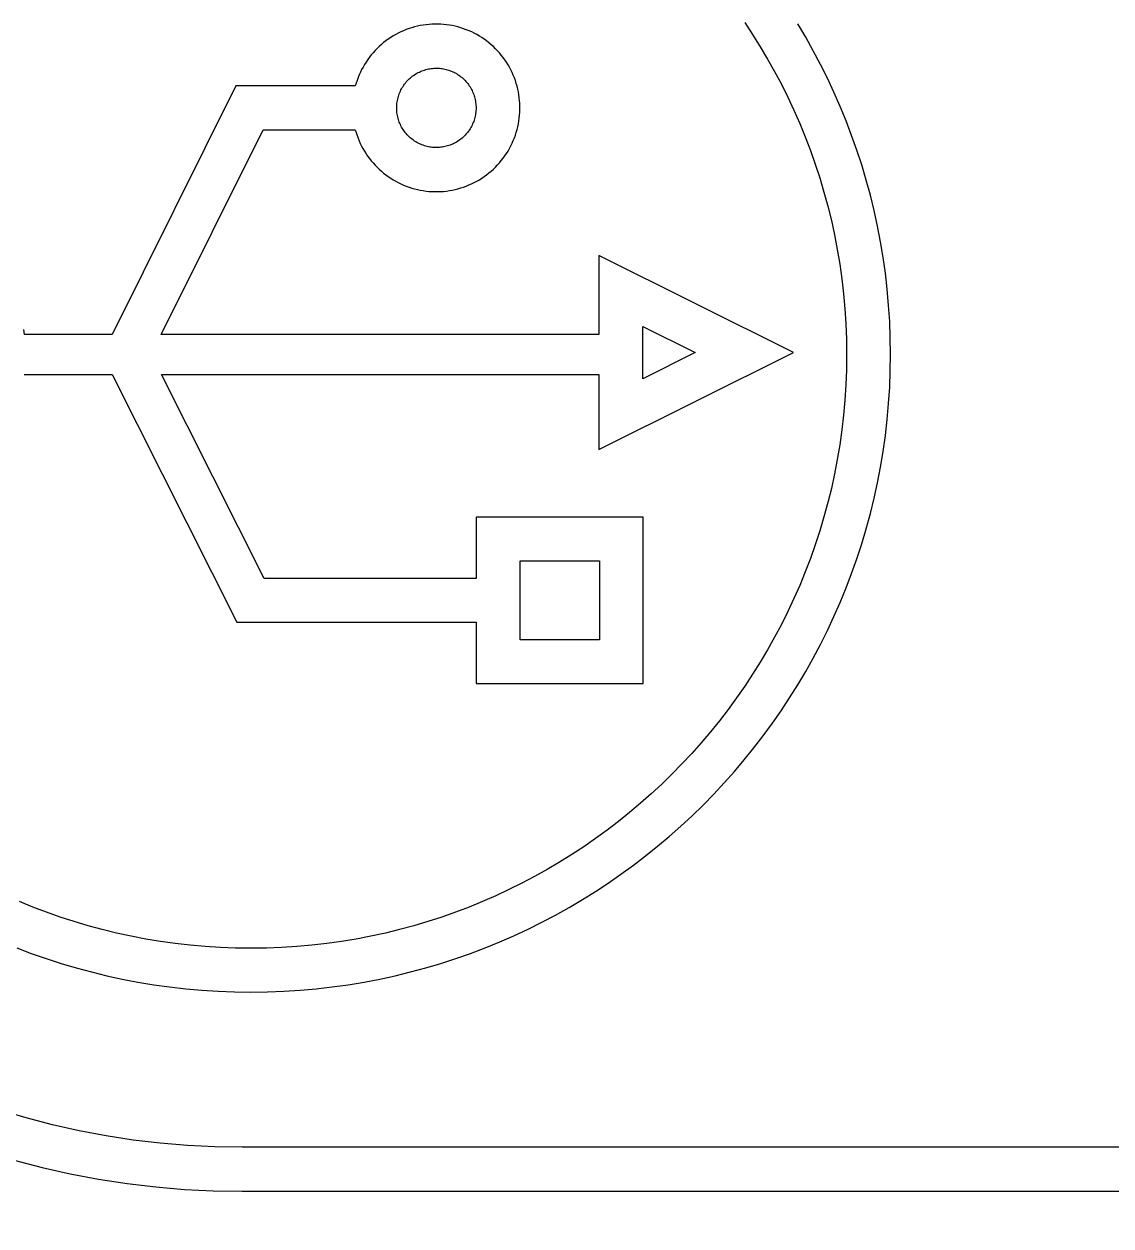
# Model space of a CAD drawing. Header units: inches. Extents: x -10 to 196, y -2 to 124.
# Drawn here: x 53.75 to 55.49, y 109.237 to 111.161 of the extents above; entities that cross this region are included whole.
import ezdxf

# ---------------------------------------------------------------- set-up
doc = ezdxf.new("R2010")
doc.units = ezdxf.units.IN
doc.layers.add('ZANO_R', color=7, linetype='Continuous', lineweight=0)
doc.layers.add('ZANO_W', color=1, linetype='Continuous', lineweight=0)
doc.styles.get("Standard").update_dxf_attribs({"font": 'arial.ttf'})
doc.dimstyles.new('amerykanie', dxfattribs={"dimtxt": 50, "dimasz": 50, "dimexe": 0.5, "dimexo": 0.5, "dimgap": 1, "dimtad": 1, "dimdec": 0, "dimzin": 0, "dimlunit": 5, "dimtxsty": 'Standard', "dimcen": 0.09, "dimclrd": 1, "dimclre": 1, "dimclrt": 1, "dimazin": 0, "dimtfac": 1, "dimtdec": 0, "dimtmove": 0, "dimatfit": 3, "dimfxl": 1, "dimtzin": 0, "dimarcsym": 1})

# ---------------------------------------------------------------- blocks, each defined once
blk = doc.blocks.new('*D387')
at = {"layer": 'ZANO_W', "color": 1, "lineweight": -2}
blk.add_arc((159.9897, 95.288), 5.9376, 93.97094, 170.33898, dxfattribs=at)
at = {"layer": 'ZANO_W', "color": 1}
for points in [[(159.576, 101.0448), (159.581, 101.3781), (160.5784, 101.1964)], [(153.9702, 96.2985), (154.3023, 96.2704), (154.052, 95.288)]]:
    blk.add_solid(points, dxfattribs=at)
at = {"layer": 'ZANO_W', "color": 1, "insert": (155.1052, 100.6833), "char_height": 1.625, "attachment_point": 5, "rotation": 42.155}
blk.add_mtext("95%%d41'", dxfattribs=at)

msp = doc.modelspace()

# ---------------------------------------------------------------- linework, layer by layer
at = {"layer": 'ZANO_R'}
for p, q in [((54.38421, 111.1581), (54.37963, 111.15713)), ((54.38882, 111.1589), (54.38421, 111.1581)), ((54.39345, 111.15954), (54.38882, 111.1589)), ((54.3981, 111.16002), (54.39345, 111.15954)), ((54.40277, 111.16034), (54.3981, 111.16002)), ((54.40744, 111.1605), (54.40277, 111.16034)), ((54.41212, 111.16049), (54.40744, 111.1605)), ((54.41679, 111.16032), (54.41212, 111.16049)), ((54.42146, 111.15999), (54.41679, 111.16032)), ((54.42611, 111.15949), (54.42146, 111.15999)), ((54.43074, 111.15884), (54.42611, 111.15949)), ((54.43534, 111.15802), (54.43074, 111.15884)), ((54.43991, 111.15704), (54.43534, 111.15802)), ((54.90351, 111.16291), (54.91615, 111.14378)), ((55.00104, 111.13946), (54.98845, 111.16066)), ((54.33677, 111.13903), (54.33288, 111.13642)), ((54.34074, 111.1415), (54.33677, 111.13903)), ((54.34479, 111.14383), (54.34074, 111.1415)), ((54.34892, 111.14602), (54.34479, 111.14383)), ((54.35313, 111.14806), (54.34892, 111.14602)), ((54.35741, 111.14995), (54.35313, 111.14806)), ((54.36175, 111.1517), (54.35741, 111.14995)), ((54.36614, 111.15329), (54.36175, 111.1517)), ((54.3706, 111.15473), (54.36614, 111.15329)), ((54.37509, 111.15601), (54.3706, 111.15473)), ((54.37963, 111.15713), (54.37509, 111.15601)), ((54.44445, 111.1559), (54.43991, 111.15704)), ((54.44894, 111.15461), (54.44445, 111.1559)), ((54.45339, 111.15316), (54.44894, 111.15461)), ((54.45778, 111.15155), (54.45339, 111.15316)), ((54.46212, 111.14979), (54.45778, 111.15155)), ((54.46639, 111.14789), (54.46212, 111.14979)), ((54.47059, 111.14583), (54.46639, 111.14789)), ((54.47472, 111.14363), (54.47059, 111.14583)), ((54.47876, 111.14129), (54.47472, 111.14363)), ((54.48273, 111.13881), (54.47876, 111.14129)), ((54.4866, 111.13619), (54.48273, 111.13881)), ((54.91615, 111.14378), (54.92834, 111.12434)), ((55.01312, 111.11793), (55.00104, 111.13946)), ((54.31496, 111.12145), (54.3117, 111.11809)), ((54.31833, 111.12469), (54.31496, 111.12145)), ((54.32181, 111.12781), (54.31833, 111.12469)), ((54.3254, 111.13081), (54.32181, 111.12781)), ((54.32909, 111.13368), (54.3254, 111.13081)), ((54.33288, 111.13642), (54.32909, 111.13368)), ((54.49038, 111.13344), (54.4866, 111.13619)), ((54.49406, 111.13055), (54.49038, 111.13344)), ((54.49764, 111.12754), (54.49406, 111.13055)), ((54.50112, 111.12441), (54.49764, 111.12754)), ((54.50448, 111.12116), (54.50112, 111.12441)), ((54.50772, 111.11779), (54.50448, 111.12116)), ((54.92834, 111.12434), (54.94006, 111.10459)), ((54.29991, 111.10359), (54.29728, 111.09972)), ((54.30266, 111.10737), (54.29991, 111.10359)), ((54.30555, 111.11105), (54.30266, 111.10737)), ((54.30857, 111.11462), (54.30555, 111.11105)), ((54.3117, 111.11809), (54.30857, 111.11462)), ((54.51085, 111.11432), (54.50772, 111.11779)), ((54.51385, 111.11073), (54.51085, 111.11432)), ((54.51673, 111.10704), (54.51385, 111.11073)), ((54.51948, 111.10326), (54.51673, 111.10704)), ((54.52209, 111.09938), (54.51948, 111.10326)), ((54.94006, 111.10459), (54.95132, 111.08454)), ((55.0247, 111.09608), (55.01312, 111.11793)), ((54.28818, 111.08339), (54.28627, 111.07913)), ((54.29024, 111.08759), (54.28818, 111.08339)), ((54.29245, 111.09172), (54.29024, 111.08759)), ((54.29479, 111.09576), (54.29245, 111.09172)), ((54.29728, 111.09972), (54.29479, 111.09576)), ((54.37686, 111.08063), (54.37876, 111.08175)), ((54.37876, 111.08175), (54.3807, 111.08279)), ((54.3807, 111.08279), (54.38267, 111.08377)), ((54.38267, 111.08377), (54.38468, 111.08468)), ((54.38468, 111.08468), (54.38672, 111.08552)), ((54.38672, 111.08552), (54.38878, 111.08629)), ((54.38878, 111.08629), (54.39087, 111.08699)), ((54.39087, 111.08699), (54.39299, 111.08761)), ((54.39299, 111.08761), (54.39512, 111.08816)), ((54.39512, 111.08816), (54.39727, 111.08863)), ((54.39727, 111.08863), (54.39944, 111.08903)), ((54.39944, 111.08903), (54.40162, 111.08936)), ((54.40162, 111.08936), (54.40381, 111.08961)), ((54.40381, 111.08961), (54.40601, 111.08978)), ((54.40601, 111.08978), (54.40821, 111.08988)), ((54.40821, 111.08988), (54.41041, 111.0899)), ((54.41041, 111.0899), (54.41262, 111.08984)), ((54.41262, 111.08984), (54.41482, 111.08971)), ((54.41482, 111.08971), (54.41701, 111.0895)), ((54.41701, 111.0895), (54.4192, 111.08921)), ((54.4192, 111.08921), (54.42137, 111.08885)), ((54.42137, 111.08885), (54.42353, 111.08842)), ((54.42353, 111.08842), (54.42568, 111.08791)), ((54.42568, 111.08791), (54.4278, 111.08732)), ((54.4278, 111.08732), (54.4299, 111.08666)), ((54.4299, 111.08666), (54.43198, 111.08593)), ((54.43198, 111.08593), (54.43404, 111.08513)), ((54.43404, 111.08513), (54.43606, 111.08425)), ((54.43606, 111.08425), (54.43805, 111.08331)), ((54.43805, 111.08331), (54.44001, 111.0823)), ((54.44001, 111.0823), (54.44193, 111.08122)), ((54.44193, 111.08122), (54.44382, 111.08008)), ((54.52457, 111.09541), (54.52209, 111.09938)), ((54.5269, 111.09136), (54.52457, 111.09541)), ((54.5291, 111.08723), (54.5269, 111.09136)), ((54.53114, 111.08302), (54.5291, 111.08723)), ((54.53304, 111.07875), (54.53114, 111.08302)), ((54.95132, 111.08454), (54.9621, 111.0642)), ((55.03576, 111.07393), (55.0247, 111.09608)), ((54.28143, 111.06596), (54.28013, 111.06147)), ((54.28289, 111.07041), (54.28143, 111.06596)), ((54.2845, 111.0748), (54.28289, 111.07041)), ((54.28627, 111.07913), (54.2845, 111.0748)), ((54.35651, 111.0608), (54.35774, 111.06263)), ((54.35774, 111.06263), (54.35903, 111.06442)), ((54.35903, 111.06442), (54.36038, 111.06616)), ((54.36038, 111.06616), (54.36179, 111.06785)), ((54.36179, 111.06785), (54.36326, 111.0695)), ((54.36326, 111.0695), (54.36478, 111.07109)), ((54.36478, 111.07109), (54.36636, 111.07263)), ((54.36636, 111.07263), (54.36799, 111.07411)), ((54.36799, 111.07411), (54.36967, 111.07554)), ((54.36967, 111.07554), (54.3714, 111.0769)), ((54.3714, 111.0769), (54.37317, 111.07821)), ((54.37317, 111.07821), (54.37499, 111.07945)), ((54.37499, 111.07945), (54.37686, 111.08063)), ((54.44382, 111.08008), (54.44566, 111.07887)), ((54.44566, 111.07887), (54.44746, 111.07759)), ((54.44746, 111.07759), (54.44921, 111.07626)), ((54.44921, 111.07626), (54.45092, 111.07486)), ((54.45092, 111.07486), (54.45257, 111.07341)), ((54.45257, 111.07341), (54.45418, 111.0719)), ((54.45418, 111.0719), (54.45573, 111.07034)), ((54.45573, 111.07034), (54.45723, 111.06872)), ((54.45723, 111.06872), (54.45867, 111.06705)), ((54.45867, 111.06705), (54.46005, 111.06533)), ((54.46005, 111.06533), (54.46137, 111.06357)), ((54.46137, 111.06357), (54.46263, 111.06176)), ((54.46263, 111.06176), (54.46383, 111.05991)), ((54.53479, 111.07441), (54.53304, 111.07875)), ((54.53639, 111.07002), (54.53479, 111.07441)), ((54.53783, 111.06557), (54.53639, 111.07002)), ((54.53912, 111.06107), (54.53783, 111.06557)), ((54.9621, 111.0642), (54.9724, 111.04357)), ((55.04629, 111.05148), (55.03576, 111.07393)), ((54.08894, 111.06147), (53.89101, 110.66392)), ((54.28013, 111.06147), (54.08894, 111.06147)), ((54.348, 111.04059), (54.34853, 111.04273)), ((54.34853, 111.04273), (54.34913, 111.04485)), ((54.34913, 111.04485), (54.34981, 111.04694)), ((54.34981, 111.04694), (54.35056, 111.04902)), ((54.35056, 111.04902), (54.35138, 111.05106)), ((54.35138, 111.05106), (54.35227, 111.05308)), ((54.35227, 111.05308), (54.35323, 111.05506)), ((54.35323, 111.05506), (54.35426, 111.05701)), ((54.35426, 111.05701), (54.35535, 111.05892)), ((54.35535, 111.05892), (54.35651, 111.0608)), ((54.46383, 111.05991), (54.46496, 111.05801)), ((54.46496, 111.05801), (54.46602, 111.05608)), ((54.46602, 111.05608), (54.46702, 111.05412)), ((54.46702, 111.05412), (54.46794, 111.05212)), ((54.46794, 111.05212), (54.4688, 111.05009)), ((54.4688, 111.05009), (54.46959, 111.04803)), ((54.46959, 111.04803), (54.4703, 111.04594)), ((54.4703, 111.04594), (54.47094, 111.04384)), ((54.47094, 111.04384), (54.47151, 111.04171)), ((54.54025, 111.05654), (54.53912, 111.06107)), ((54.54122, 111.05196), (54.54025, 111.05654)), ((54.54203, 111.04736), (54.54122, 111.05196)), ((54.54268, 111.04272), (54.54203, 111.04736)), ((54.54317, 111.03807), (54.54268, 111.04272)), ((54.9724, 111.04357), (54.98221, 111.02266)), ((55.05629, 111.02874), (55.04629, 111.05148)), ((54.3464, 111.02748), (54.34648, 111.02969)), ((54.3464, 111.02528), (54.3464, 111.02748)), ((54.34648, 111.02308), (54.3464, 111.02528)), ((54.34648, 111.02969), (54.34663, 111.03189)), ((54.34663, 111.02088), (54.34648, 111.02308)), ((54.34663, 111.03189), (54.34686, 111.03408)), ((54.34686, 111.03408), (54.34716, 111.03626)), ((54.34716, 111.03626), (54.34754, 111.03843)), ((54.34754, 111.03843), (54.348, 111.04059)), ((54.47151, 111.04171), (54.472, 111.03956)), ((54.472, 111.03956), (54.47242, 111.03739)), ((54.47242, 111.03739), (54.47277, 111.03522)), ((54.47277, 111.03522), (54.47304, 111.03303)), ((54.47304, 111.03303), (54.47323, 111.03083)), ((54.47323, 111.03083), (54.47334, 111.02863)), ((54.47334, 111.02423), (54.47323, 111.02202)), ((54.47334, 111.02863), (54.47338, 111.02643)), ((54.47338, 111.02643), (54.47334, 111.02423)), ((54.5435, 111.03341), (54.54317, 111.03807)), ((54.54349, 111.01938), (54.54366, 111.02406)), ((54.54366, 111.02873), (54.5435, 111.03341)), ((54.54366, 111.02406), (54.54366, 111.02873)), ((55.06574, 111.00571), (55.05629, 111.02874)), ((54.34686, 111.01869), (54.34663, 111.02088)), ((54.34717, 111.0165), (54.34686, 111.01869)), ((54.34755, 111.01433), (54.34717, 111.0165)), ((54.34801, 111.01218), (54.34755, 111.01433)), ((54.34854, 111.01004), (54.34801, 111.01218)), ((54.34914, 111.00792), (54.34854, 111.01004)), ((54.34982, 111.00582), (54.34914, 111.00792)), ((54.35057, 111.00375), (54.34982, 111.00582)), ((54.4696, 111.00483), (54.46882, 111.00277)), ((54.47032, 111.00691), (54.4696, 111.00483)), ((54.47096, 111.00902), (54.47032, 111.00691)), ((54.47152, 111.01115), (54.47096, 111.00902)), ((54.47201, 111.0133), (54.47152, 111.01115)), ((54.47243, 111.01546), (54.47201, 111.0133)), ((54.47277, 111.01764), (54.47243, 111.01546)), ((54.47304, 111.01983), (54.47277, 111.01764)), ((54.47323, 111.02202), (54.47304, 111.01983)), ((54.54122, 111.00083), (54.54203, 111.00544)), ((54.54203, 111.00544), (54.54268, 111.01007)), ((54.54268, 111.01007), (54.54317, 111.01472)), ((54.54317, 111.01472), (54.54349, 111.01938)), ((54.98221, 111.02266), (54.99152, 111.00148)), ((55.07464, 110.98241), (55.06574, 111.00571)), ((53.96949, 110.66392), (54.13254, 110.99139)), ((54.13254, 110.99139), (54.28012, 110.99139)), ((54.28012, 110.99139), (54.28142, 110.9869)), ((54.28142, 110.9869), (54.28288, 110.98245)), ((54.35139, 111.0017), (54.35057, 111.00375)), ((54.35229, 110.99969), (54.35139, 111.0017)), ((54.35325, 110.99771), (54.35229, 110.99969)), ((54.35428, 110.99576), (54.35325, 110.99771)), ((54.35538, 110.99385), (54.35428, 110.99576)), ((54.35654, 110.99197), (54.35538, 110.99385)), ((54.35777, 110.99014), (54.35654, 110.99197)), ((54.35906, 110.98836), (54.35777, 110.99014)), ((54.36041, 110.98661), (54.35906, 110.98836)), ((54.36182, 110.98492), (54.36041, 110.98661)), ((54.36329, 110.98328), (54.36182, 110.98492)), ((54.4587, 110.9858), (54.45726, 110.98413)), ((54.46008, 110.98752), (54.4587, 110.9858)), ((54.4614, 110.98928), (54.46008, 110.98752)), ((54.46266, 110.99109), (54.4614, 110.98928)), ((54.46385, 110.99294), (54.46266, 110.99109)), ((54.46498, 110.99484), (54.46385, 110.99294)), ((54.46604, 110.99677), (54.46498, 110.99484)), ((54.46704, 110.99874), (54.46604, 110.99677)), ((54.46796, 111.00074), (54.46704, 110.99874)), ((54.46882, 111.00277), (54.46796, 111.00074)), ((54.53638, 110.98277), (54.53782, 110.98722)), ((54.53782, 110.98722), (54.53911, 110.99172)), ((54.53911, 110.99172), (54.54024, 110.99625)), ((54.54024, 110.99625), (54.54122, 111.00083)), ((54.99152, 111.00148), (55.00033, 110.98004)), ((54.28288, 110.98245), (54.28449, 110.97806)), ((54.28449, 110.97806), (54.28625, 110.97373)), ((54.28625, 110.97373), (54.28816, 110.96946)), ((54.28816, 110.96946), (54.29022, 110.96526)), ((54.36481, 110.98169), (54.36329, 110.98328)), ((54.36639, 110.98015), (54.36481, 110.98169)), ((54.36802, 110.97867), (54.36639, 110.98015)), ((54.36971, 110.97724), (54.36802, 110.97867)), ((54.37144, 110.97588), (54.36971, 110.97724)), ((54.37321, 110.97457), (54.37144, 110.97588)), ((54.37503, 110.97333), (54.37321, 110.97457)), ((54.3769, 110.97215), (54.37503, 110.97333)), ((54.3788, 110.97104), (54.3769, 110.97215)), ((54.38074, 110.97), (54.3788, 110.97104)), ((54.38271, 110.96902), (54.38074, 110.97)), ((54.38472, 110.96811), (54.38271, 110.96902)), ((54.38676, 110.96727), (54.38472, 110.96811)), ((54.38883, 110.9665), (54.38676, 110.96727)), ((54.39092, 110.96581), (54.38883, 110.9665)), ((54.39303, 110.96519), (54.39092, 110.96581)), ((54.42785, 110.9655), (54.42572, 110.96492)), ((54.42995, 110.96616), (54.42785, 110.9655)), ((54.43203, 110.9669), (54.42995, 110.96616)), ((54.43408, 110.9677), (54.43203, 110.9669)), ((54.4361, 110.96858), (54.43408, 110.9677)), ((54.43809, 110.96952), (54.4361, 110.96858)), ((54.44005, 110.97053), (54.43809, 110.96952)), ((54.44197, 110.97161), (54.44005, 110.97053)), ((54.44386, 110.97276), (54.44197, 110.97161)), ((54.4457, 110.97397), (54.44386, 110.97276)), ((54.44749, 110.97525), (54.4457, 110.97397)), ((54.44925, 110.97658), (54.44749, 110.97525)), ((54.45095, 110.97798), (54.44925, 110.97658)), ((54.45261, 110.97943), (54.45095, 110.97798)), ((54.45421, 110.98094), (54.45261, 110.97943)), ((54.45576, 110.98251), (54.45421, 110.98094)), ((54.45726, 110.98413), (54.45576, 110.98251)), ((54.52689, 110.96143), (54.52908, 110.96556)), ((54.52908, 110.96556), (54.53113, 110.96977)), ((54.53113, 110.96977), (54.53303, 110.97404)), ((54.53303, 110.97404), (54.53478, 110.97838)), ((54.53478, 110.97838), (54.53638, 110.98277)), ((55.00033, 110.98004), (55.00862, 110.95834)), ((55.08298, 110.95885), (55.07464, 110.98241)), ((54.29022, 110.96526), (54.29243, 110.96114)), ((54.29243, 110.96114), (54.29478, 110.95709)), ((54.29478, 110.95709), (54.29726, 110.95313)), ((54.29726, 110.95313), (54.29989, 110.94926)), ((54.29989, 110.94926), (54.30264, 110.94548)), ((54.39517, 110.96464), (54.39303, 110.96519)), ((54.39732, 110.96417), (54.39517, 110.96464)), ((54.39949, 110.96377), (54.39732, 110.96417)), ((54.40167, 110.96344), (54.39949, 110.96377)), ((54.40386, 110.9632), (54.40167, 110.96344)), ((54.40606, 110.96303), (54.40386, 110.9632)), ((54.40826, 110.96293), (54.40606, 110.96303)), ((54.41046, 110.96291), (54.40826, 110.96293)), ((54.41267, 110.96297), (54.41046, 110.96291)), ((54.41487, 110.96311), (54.41267, 110.96297)), ((54.41706, 110.96332), (54.41487, 110.96311)), ((54.41924, 110.9636), (54.41706, 110.96332)), ((54.42142, 110.96397), (54.41924, 110.9636)), ((54.42358, 110.9644), (54.42142, 110.96397)), ((54.42572, 110.96492), (54.42358, 110.9644)), ((54.51671, 110.94575), (54.51946, 110.94954)), ((54.51946, 110.94954), (54.52207, 110.95342)), ((54.52207, 110.95342), (54.52455, 110.95738)), ((54.52455, 110.95738), (54.52689, 110.96143)), ((55.00862, 110.95834), (55.01639, 110.93639)), ((55.09076, 110.93502), (55.08298, 110.95885)), ((54.30264, 110.94548), (54.30553, 110.9418)), ((54.30553, 110.9418), (54.30854, 110.93823)), ((54.30854, 110.93823), (54.31168, 110.93476)), ((54.31168, 110.93476), (54.31493, 110.9314)), ((54.31493, 110.9314), (54.31831, 110.92816)), ((54.31831, 110.92816), (54.32179, 110.92504)), ((54.49762, 110.92526), (54.50109, 110.92839)), ((54.50109, 110.92839), (54.50445, 110.93164)), ((54.50445, 110.93164), (54.5077, 110.93501)), ((54.5077, 110.93501), (54.51083, 110.93848)), ((54.51083, 110.93848), (54.51383, 110.94207)), ((54.51383, 110.94207), (54.51671, 110.94575)), ((55.01639, 110.93639), (55.02363, 110.9142)), ((55.09796, 110.91095), (55.09076, 110.93502)), ((54.32179, 110.92504), (54.32537, 110.92204)), ((54.32537, 110.92204), (54.32907, 110.91916)), ((54.32907, 110.91916), (54.33285, 110.91642)), ((54.33285, 110.91642), (54.33674, 110.91381)), ((54.33674, 110.91381), (54.34071, 110.91134)), ((54.34071, 110.91134), (54.34476, 110.90901)), ((54.34476, 110.90901), (54.34889, 110.90682)), ((54.47056, 110.90698), (54.47469, 110.90918)), ((54.47469, 110.90918), (54.47873, 110.91152)), ((54.47873, 110.91152), (54.4827, 110.914)), ((54.4827, 110.914), (54.48657, 110.91662)), ((54.48657, 110.91662), (54.49035, 110.91937)), ((54.49035, 110.91937), (54.49404, 110.92225)), ((54.49404, 110.92225), (54.49762, 110.92526)), ((55.02363, 110.9142), (55.03033, 110.89178)), ((55.10458, 110.88663), (55.09796, 110.91095)), ((54.34889, 110.90682), (54.3531, 110.90478)), ((54.3531, 110.90478), (54.35738, 110.90288)), ((54.35738, 110.90288), (54.36171, 110.90114)), ((54.36171, 110.90114), (54.36611, 110.89955)), ((54.36611, 110.89955), (54.37056, 110.89811)), ((54.37056, 110.89811), (54.37506, 110.89683)), ((54.37506, 110.89683), (54.3796, 110.8957)), ((54.3796, 110.8957), (54.38418, 110.89474)), ((54.38418, 110.89474), (54.38878, 110.89393)), ((54.38878, 110.89393), (54.39341, 110.89329)), ((54.39341, 110.89329), (54.39807, 110.8928)), ((54.39807, 110.8928), (54.40273, 110.89248)), ((54.40273, 110.89248), (54.40741, 110.89233)), ((54.40741, 110.89233), (54.41208, 110.89233)), ((54.41208, 110.89233), (54.41676, 110.8925)), ((54.41676, 110.8925), (54.42142, 110.89283)), ((54.42142, 110.89283), (54.42607, 110.89333)), ((54.42607, 110.89333), (54.4307, 110.89398)), ((54.4307, 110.89398), (54.43531, 110.8948)), ((54.43531, 110.8948), (54.43988, 110.89578)), ((54.43988, 110.89578), (54.44442, 110.89691)), ((54.44442, 110.89691), (54.44891, 110.89821)), ((54.44891, 110.89821), (54.45336, 110.89966)), ((54.45336, 110.89966), (54.45775, 110.90126)), ((54.45775, 110.90126), (54.46209, 110.90302)), ((54.46209, 110.90302), (54.46636, 110.90492)), ((54.46636, 110.90492), (54.47056, 110.90698)), ((55.03033, 110.89178), (55.0365, 110.86913)), ((55.1106, 110.86208), (55.10458, 110.88663)), ((55.0365, 110.86913), (55.04211, 110.84627)), ((55.11603, 110.8373), (55.1106, 110.86208)), ((55.04211, 110.84627), (55.04716, 110.82319)), ((55.12084, 110.8123), (55.11603, 110.8373)), ((55.04716, 110.82319), (55.05165, 110.79991)), ((55.12504, 110.78709), (55.12084, 110.8123)), ((55.05165, 110.79991), (55.05556, 110.77643)), ((54.66982, 110.79016), (54.66982, 110.66392)), ((54.98148, 110.63483), (54.66982, 110.79016)), ((55.05556, 110.77643), (55.05889, 110.75277)), ((55.12862, 110.76168), (55.12504, 110.78709)), ((55.13157, 110.73608), (55.12862, 110.76168)), ((55.05889, 110.75277), (55.06163, 110.72892)), ((55.13387, 110.71029), (55.13157, 110.73608)), ((55.06163, 110.72892), (55.06378, 110.7049)), ((55.06378, 110.7049), (55.06532, 110.68072)), ((55.13553, 110.68432), (55.13387, 110.71029)), ((55.06532, 110.68072), (55.06625, 110.65638)), ((55.13653, 110.65819), (55.13553, 110.68432)), ((53.75068, 110.66392), (53.74953, 110.67187)), ((53.89101, 110.66392), (53.75068, 110.66392)), ((54.66982, 110.66392), (53.96949, 110.66392)), ((54.74011, 110.59286), (54.74011, 110.6768)), ((54.74011, 110.6768), (54.82428, 110.63483)), ((55.13686, 110.63189), (55.13653, 110.65819)), ((55.06625, 110.65638), (55.06657, 110.63189)), ((54.66982, 110.47949), (54.98148, 110.63483)), ((54.82428, 110.63483), (54.74011, 110.59286)), ((55.06657, 110.63189), (55.06625, 110.60739)), ((55.13653, 110.60559), (55.13686, 110.63189)), ((55.06625, 110.60739), (55.06532, 110.58305)), ((55.13553, 110.57945), (55.13653, 110.60559)), ((53.74985, 110.59985), (53.89109, 110.59985)), ((53.89109, 110.59985), (54.09057, 110.20316)), ((53.96973, 110.59985), (54.66982, 110.59985)), ((54.13399, 110.27324), (53.96973, 110.59985)), ((54.66982, 110.59985), (54.66982, 110.47949)), ((55.06532, 110.58305), (55.06378, 110.55887)), ((55.13387, 110.55348), (55.13553, 110.57945)), ((55.06378, 110.55887), (55.06163, 110.53485)), ((55.13157, 110.52769), (55.13387, 110.55348)), ((55.06163, 110.53485), (55.05889, 110.511)), ((55.12862, 110.50209), (55.13157, 110.52769)), ((55.05889, 110.511), (55.05556, 110.48734)), ((55.05556, 110.48734), (55.05165, 110.46386)), ((55.12504, 110.47668), (55.12862, 110.50209)), ((55.12084, 110.45147), (55.12504, 110.47668)), ((55.05165, 110.46386), (55.04716, 110.44058)), ((55.11603, 110.42647), (55.12084, 110.45147)), ((55.04716, 110.44058), (55.04211, 110.41751)), ((55.04211, 110.41751), (55.0365, 110.39464)), ((55.1106, 110.40169), (55.11603, 110.42647)), ((55.0365, 110.39464), (55.03033, 110.37199)), ((55.10458, 110.37714), (55.1106, 110.40169)), ((54.74104, 110.3714), (54.47381, 110.3714)), ((54.47381, 110.3714), (54.47381, 110.27324)), ((54.74104, 110.105), (54.74104, 110.3714)), ((55.03033, 110.37199), (55.02363, 110.34957)), ((55.09796, 110.35282), (55.10458, 110.37714)), ((55.09076, 110.32875), (55.09796, 110.35282)), ((55.02363, 110.34957), (55.01639, 110.32738)), ((55.01639, 110.32738), (55.00862, 110.30543)), ((55.08298, 110.30492), (55.09076, 110.32875)), ((54.54411, 110.30132), (54.67074, 110.30132)), ((54.54411, 110.17508), (54.54411, 110.30132)), ((54.67074, 110.30132), (54.67074, 110.17508)), ((55.00862, 110.30543), (55.00033, 110.28374)), ((55.07464, 110.28136), (55.08298, 110.30492)), ((54.47381, 110.27324), (54.13399, 110.27324)), ((55.00033, 110.28374), (54.99152, 110.26229)), ((55.06574, 110.25806), (55.07464, 110.28136)), ((54.99152, 110.26229), (54.98221, 110.24111)), ((55.05629, 110.23503), (55.06574, 110.25806)), ((54.98221, 110.24111), (54.9724, 110.2202)), ((55.04629, 110.21229), (55.05629, 110.23503)), ((54.9724, 110.2202), (54.9621, 110.19957)), ((54.09057, 110.20316), (54.47381, 110.20316)), ((54.47381, 110.20316), (54.47381, 110.105)), ((54.9621, 110.19957), (54.95132, 110.17923)), ((55.03576, 110.18984), (55.04629, 110.21229)), ((54.95132, 110.17923), (54.94006, 110.15918)), ((55.0247, 110.16769), (55.03576, 110.18984)), ((54.67074, 110.17508), (54.54411, 110.17508)), ((54.94006, 110.15918), (54.92834, 110.13943)), ((55.01312, 110.14585), (55.0247, 110.16769)), ((54.92834, 110.13943), (54.91615, 110.11999)), ((55.00104, 110.12432), (55.01312, 110.14585)), ((54.91615, 110.11999), (54.90351, 110.10086)), ((54.98845, 110.10311), (55.00104, 110.12432)), ((54.47381, 110.105), (54.74104, 110.105)), ((54.90351, 110.10086), (54.89043, 110.08206)), ((54.97536, 110.08224), (54.98845, 110.10311)), ((54.89043, 110.08206), (54.8769, 110.06359)), ((54.96179, 110.0617), (54.97536, 110.08224)), ((54.8769, 110.06359), (54.86295, 110.04546)), ((54.94774, 110.04151), (54.96179, 110.0617)), ((54.86295, 110.04546), (54.84857, 110.02768)), ((54.84857, 110.02768), (54.83378, 110.01024)), ((54.93322, 110.02168), (54.94774, 110.04151)), ((54.83378, 110.01024), (54.81858, 109.99317)), ((54.91824, 110.00221), (54.93322, 110.02168)), ((54.81858, 109.99317), (54.80299, 109.97647)), ((54.9028, 109.98312), (54.91824, 110.00221)), ((54.80299, 109.97647), (54.78699, 109.96015)), ((54.88692, 109.9644), (54.9028, 109.98312)), ((54.78699, 109.96015), (54.77062, 109.94421)), ((54.85385, 109.92814), (54.8706, 109.94607)), ((54.8706, 109.94607), (54.88692, 109.9644)), ((54.75386, 109.92866), (54.73674, 109.91351)), ((54.77062, 109.94421), (54.75386, 109.92866)), ((54.83668, 109.91061), (54.85385, 109.92814)), ((54.73674, 109.91351), (54.71925, 109.89876)), ((54.8191, 109.89349), (54.83668, 109.91061)), ((54.71925, 109.89876), (54.70141, 109.88443)), ((54.80111, 109.8768), (54.8191, 109.89349)), ((54.68322, 109.87052), (54.6647, 109.85704)), ((54.70141, 109.88443), (54.68322, 109.87052)), ((54.78272, 109.86053), (54.80111, 109.8768)), ((54.6647, 109.85704), (54.64583, 109.844)), ((54.76395, 109.8447), (54.78272, 109.86053)), ((54.62665, 109.8314), (54.60715, 109.81925)), ((54.64583, 109.844), (54.62665, 109.8314)), ((54.74479, 109.82931), (54.76395, 109.8447)), ((54.60715, 109.81925), (54.58734, 109.80756)), ((54.70537, 109.7999), (54.72526, 109.81438)), ((54.72526, 109.81438), (54.74479, 109.82931)), ((54.56722, 109.79634), (54.54681, 109.78559)), ((54.58734, 109.80756), (54.56722, 109.79634)), ((54.68512, 109.7859), (54.70537, 109.7999)), ((54.52612, 109.77532), (54.50514, 109.76555)), ((54.54681, 109.78559), (54.52612, 109.77532)), ((54.66452, 109.77237), (54.68512, 109.7859)), ((53.76391, 109.74749), (53.7424, 109.75627)), ((54.4839, 109.75627), (54.46239, 109.74749)), ((54.50514, 109.76555), (54.4839, 109.75627)), ((54.6223, 109.74678), (54.64358, 109.75933)), ((54.64358, 109.75933), (54.66452, 109.77237)), ((53.78568, 109.73922), (53.76391, 109.74749)), ((53.80769, 109.73148), (53.78568, 109.73922)), ((54.44062, 109.73922), (54.4186, 109.73148)), ((54.46239, 109.74749), (54.44062, 109.73922)), ((54.57879, 109.72319), (54.60071, 109.73473)), ((54.60071, 109.73473), (54.6223, 109.74678)), ((53.82995, 109.72426), (53.80769, 109.73148)), ((53.85244, 109.71757), (53.82995, 109.72426)), ((53.87516, 109.71143), (53.85244, 109.71757)), ((54.37385, 109.71757), (54.35113, 109.71143)), ((54.39634, 109.72426), (54.37385, 109.71757)), ((54.4186, 109.73148), (54.39634, 109.72426)), ((54.55657, 109.71216), (54.57879, 109.72319)), ((53.89809, 109.70584), (53.87516, 109.71143)), ((53.92124, 109.7008), (53.89809, 109.70584)), ((53.94459, 109.69633), (53.92124, 109.7008)), ((53.96814, 109.69243), (53.94459, 109.69633)), ((54.28169, 109.69633), (54.25814, 109.69243)), ((54.30504, 109.7008), (54.28169, 109.69633)), ((54.32819, 109.70584), (54.30504, 109.7008)), ((54.35113, 109.71143), (54.32819, 109.70584)), ((54.51124, 109.6917), (54.53405, 109.70166)), ((54.53405, 109.70166), (54.55657, 109.71216)), ((53.73815, 109.68228), (53.76152, 109.6734)), ((53.99188, 109.68911), (53.96814, 109.69243)), ((54.0158, 109.68637), (53.99188, 109.68911)), ((54.03989, 109.68423), (54.0158, 109.68637)), ((54.06415, 109.6827), (54.03989, 109.68423)), ((54.08857, 109.68177), (54.06415, 109.6827)), ((54.11314, 109.68146), (54.08857, 109.68177)), ((54.13771, 109.68177), (54.11314, 109.68146)), ((54.16212, 109.6827), (54.13771, 109.68177)), ((54.18639, 109.68423), (54.16212, 109.6827)), ((54.21048, 109.68637), (54.18639, 109.68423)), ((54.2344, 109.68911), (54.21048, 109.68637)), ((54.25814, 109.69243), (54.2344, 109.68911)), ((54.46477, 109.6734), (54.48814, 109.68228)), ((54.48814, 109.68228), (54.51124, 109.6917)), ((53.76152, 109.6734), (53.78516, 109.66508)), ((53.78516, 109.66508), (53.80906, 109.65733)), ((54.41723, 109.65733), (54.44113, 109.66508)), ((54.44113, 109.66508), (54.46477, 109.6734)), ((53.80906, 109.65733), (53.83321, 109.65016)), ((53.83321, 109.65016), (53.8576, 109.64356)), ((53.8576, 109.64356), (53.88223, 109.63756)), ((54.34405, 109.63756), (54.36868, 109.64356)), ((54.36868, 109.64356), (54.39308, 109.65016)), ((54.39308, 109.65016), (54.41723, 109.65733)), ((53.88223, 109.63756), (53.90709, 109.63215)), ((53.90709, 109.63215), (53.93216, 109.62735)), ((53.93216, 109.62735), (53.95745, 109.62316)), ((53.95745, 109.62316), (53.98294, 109.61959)), ((53.98294, 109.61959), (54.00862, 109.61666)), ((54.21766, 109.61666), (54.24334, 109.61959)), ((54.24334, 109.61959), (54.26883, 109.62316)), ((54.26883, 109.62316), (54.29412, 109.62735)), ((54.29412, 109.62735), (54.3192, 109.63215)), ((54.3192, 109.63215), (54.34405, 109.63756)), ((54.00862, 109.61666), (54.03449, 109.61436)), ((54.03449, 109.61436), (54.06054, 109.61271)), ((54.06054, 109.61271), (54.08676, 109.61171)), ((54.08676, 109.61171), (54.11314, 109.61138)), ((54.11314, 109.61138), (54.13952, 109.61171)), ((54.13952, 109.61171), (54.16574, 109.61271)), ((54.16574, 109.61271), (54.19179, 109.61436)), ((54.19179, 109.61436), (54.21766, 109.61666)), ((53.75338, 109.41006), (53.71149, 109.42261)), ((53.79568, 109.39898), (53.75338, 109.41006)), ((53.83834, 109.38936), (53.79568, 109.39898)), ((53.88131, 109.38122), (53.83834, 109.38936)), ((53.92453, 109.37457), (53.88131, 109.38122)), ((53.96795, 109.36943), (53.92453, 109.37457)), ((54.01153, 109.36579), (53.96795, 109.36943)), ((54.05521, 109.36365), (54.01153, 109.36579)), ((54.09893, 109.36303), (54.05521, 109.36365)), ((57.54012, 109.36303), (54.09893, 109.36303)), ((53.73418, 109.34241), (53.77883, 109.33071)), ((53.77883, 109.33071), (53.82386, 109.32055)), ((53.82386, 109.32055), (53.86921, 109.31196)), ((53.86921, 109.31196), (53.91483, 109.30495)), ((53.91483, 109.30495), (53.96067, 109.29952)), ((53.96067, 109.29952), (54.00667, 109.29567)), ((54.00667, 109.29567), (54.05278, 109.29342)), ((54.05278, 109.29342), (54.09893, 109.29276)), ((54.09893, 109.29276), (57.54012, 109.29276))]:
    msp.add_line(p, q, dxfattribs=at)

# ---------------------------------------------------------------- dimensions: what is measured, and where the dimension line sits
at = {"layer": 'ZANO_W'}
dim = msp.add_angular_dim_2l(base=(157.36756, 100.61533), line1=((2.04347, 95.28803), (194.03215, 95.28803)), line2=((159.99227, 95.31398), (161.71743, 112.62819)), dimstyle='amerykanie', override={"dimtxt": 1.625, "dimasz": 1, "dimgap": 0.5, "dimdec": 4, "dimaunit": 1, "dimadec": 1, "dimtdec": 4, "dimtmove": 1, "dimfrac": 2}, dxfattribs=at)
dim.commit()
dim.dimension.update_dxf_attribs({"geometry": '*D387', "text_midpoint": (155.10523, 100.68335)})

doc.saveas('drawing.dxf')
